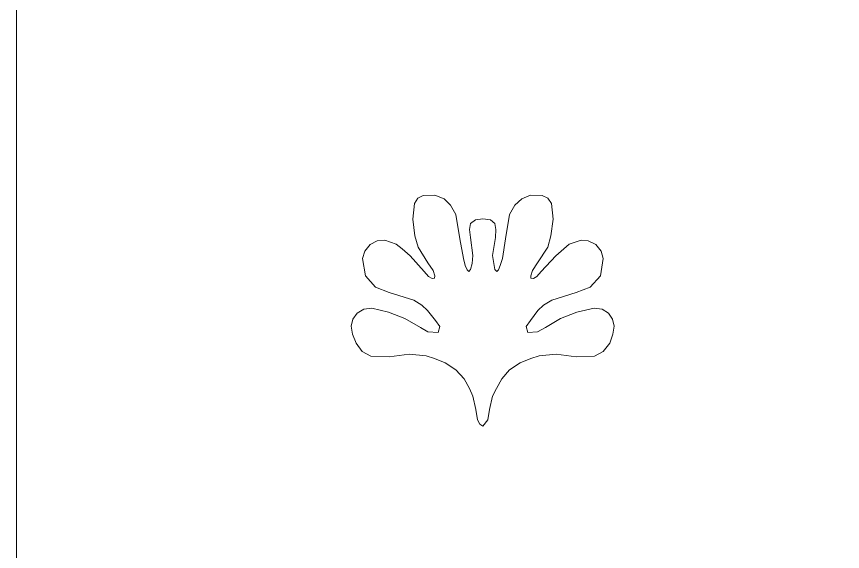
# Model space of a CAD drawing. Header units: centimetres. Extents: x -9.4 to 9.3, y -6 to 11.1.
# Drawn here: x -9.41 to -4.938, y -0.319 to 2.579 of the extents above; entities that cross this region are included whole.
import ezdxf

# ---------------------------------------------------------------- set-up
doc = ezdxf.new("R2010")
doc.units = ezdxf.units.CM
doc.header["$MEASUREMENT"] = 0

msp = doc.modelspace()

# ---------------------------------------------------------------- linework, layer by layer
at = {"lineweight": 9}
for points, knots in [([(-9.4097, -5.99235), (-9.4097, -5.99235), (-9.4097, 11.14986), (-9.4097, 11.14986), (-9.4097, 11.14986), (-9.4097, 11.14986), (-0.46596, 11.14986), (-0.46596, 11.14986), (-0.46596, 11.14986), (-0.46596, 11.14986), (-0.46596, -5.99235), (-0.46596, -5.99235), (-0.46596, -5.99235), (-0.46596, -5.99235), (-9.4097, -5.99235), (-9.4097, -5.99235)], [0, 0, 0, 0, 0.2, 0.2, 0.2, 0.2, 0.4, 0.4, 0.4, 0.4, 0.6, 0.6, 0.6, 0.6, 1, 1, 1, 1]), ([(-6.88441, 0.35903), (-6.88441, 0.35903), (-6.85814, 0.39405), (-6.85814, 0.39405), (-6.85814, 0.39405), (-6.85814, 0.39405), (-6.84934, 0.44956), (-6.84934, 0.44956), (-6.84934, 0.44956), (-6.84934, 0.44956), (-6.83183, 0.52258), (-6.83183, 0.52258), (-6.83183, 0.52258), (-6.83183, 0.52258), (-6.81139, 0.56347), (-6.81139, 0.56347), (-6.81139, 0.56347), (-6.81139, 0.56347), (-6.78219, 0.61605), (-6.78219, 0.61605), (-6.78219, 0.61605), (-6.78219, 0.61605), (-6.7413, 0.66569), (-6.7413, 0.66569), (-6.7413, 0.66569), (-6.7413, 0.66569), (-6.6829, 0.70365), (-6.6829, 0.70365), (-6.6829, 0.70365), (-6.6829, 0.70365), (-6.6245, 0.72702), (-6.6245, 0.72702), (-6.6245, 0.72702), (-6.6245, 0.72702), (-6.58068, 0.7416), (-6.58068, 0.7416), (-6.58068, 0.7416), (-6.58068, 0.7416), (-6.48726, 0.7504), (-6.48726, 0.7504), (-6.48726, 0.7504), (-6.48726, 0.7504), (-6.37921, 0.73578), (-6.37921, 0.73578), (-6.37921, 0.73578), (-6.37921, 0.73578), (-6.27992, 0.73871), (-6.27992, 0.73871), (-6.27992, 0.73871), (-6.27992, 0.73871), (-6.23317, 0.76498), (-6.23317, 0.76498), (-6.23317, 0.76498), (-6.23317, 0.76498), (-6.19815, 0.8088), (-6.19815, 0.8088), (-6.19815, 0.8088), (-6.19815, 0.8088), (-6.18059, 0.85845), (-6.18059, 0.85845), (-6.18059, 0.85845), (-6.18059, 0.85845), (-6.17477, 0.90227), (-6.17477, 0.90227), (-6.17477, 0.90227), (-6.17477, 0.90227), (-6.18352, 0.94022), (-6.18352, 0.94022), (-6.18352, 0.94022), (-6.18352, 0.94022), (-6.20397, 0.97236), (-6.20397, 0.97236), (-6.20397, 0.97236), (-6.20397, 0.97236), (-6.23903, 0.9928), (-6.23903, 0.9928), (-6.23903, 0.9928), (-6.23903, 0.9928), (-6.28281, 0.99866), (-6.28281, 0.99866), (-6.28281, 0.99866), (-6.28281, 0.99866), (-6.37628, 0.97822), (-6.37628, 0.97822), (-6.37628, 0.97822), (-6.37628, 0.97822), (-6.46388, 0.94315), (-6.46388, 0.94315), (-6.46388, 0.94315), (-6.46388, 0.94315), (-6.54566, 0.89351), (-6.54566, 0.89351), (-6.54566, 0.89351), (-6.54566, 0.89351), (-6.58947, 0.87014), (-6.58947, 0.87014), (-6.58947, 0.87014), (-6.58947, 0.87014), (-6.64201, 0.8672), (-6.64201, 0.8672), (-6.64201, 0.8672), (-6.64201, 0.8672), (-6.65077, 0.89933), (-6.65077, 0.89933), (-6.65077, 0.89933), (-6.65077, 0.89933), (-6.62743, 0.93147), (-6.62743, 0.93147), (-6.62743, 0.93147), (-6.62743, 0.93147), (-6.58654, 0.98698), (-6.58654, 0.98698), (-6.58654, 0.98698), (-6.58654, 0.98698), (-6.55735, 1.01618), (-6.55735, 1.01618), (-6.55735, 1.01618), (-6.55735, 1.01618), (-6.51059, 1.04244), (-6.51059, 1.04244), (-6.51059, 1.04244), (-6.51059, 1.04244), (-6.37921, 1.08333), (-6.37921, 1.08333), (-6.37921, 1.08333), (-6.37921, 1.08333), (-6.30326, 1.11257), (-6.30326, 1.11257), (-6.30326, 1.11257), (-6.30326, 1.11257), (-6.24779, 1.17391), (-6.24779, 1.17391), (-6.24779, 1.17391), (-6.24779, 1.17391), (-6.23317, 1.26733), (-6.23317, 1.26733), (-6.23317, 1.26733), (-6.23317, 1.26733), (-6.24486, 1.30826), (-6.24486, 1.30826), (-6.24486, 1.30826), (-6.24486, 1.30826), (-6.27406, 1.34328), (-6.27406, 1.34328), (-6.27406, 1.34328), (-6.27406, 1.34328), (-6.31495, 1.36373), (-6.31495, 1.36373), (-6.31495, 1.36373), (-6.31495, 1.36373), (-6.3529, 1.36666), (-6.3529, 1.36666), (-6.3529, 1.36666), (-6.3529, 1.36666), (-6.41717, 1.34622), (-6.41717, 1.34622), (-6.41717, 1.34622), (-6.41717, 1.34622), (-6.44637, 1.3199), (-6.44637, 1.3199), (-6.44637, 1.3199), (-6.44637, 1.3199), (-6.49015, 1.28195), (-6.49015, 1.28195), (-6.49015, 1.28195), (-6.49015, 1.28195), (-6.56903, 1.19724), (-6.56903, 1.19724), (-6.56903, 1.19724), (-6.56903, 1.19724), (-6.59237, 1.17097), (-6.59237, 1.17097), (-6.59237, 1.17097), (-6.59237, 1.17097), (-6.60988, 1.15928), (-6.60988, 1.15928), (-6.60988, 1.15928), (-6.60988, 1.15928), (-6.6245, 1.16222), (-6.6245, 1.16222), (-6.6245, 1.16222), (-6.6245, 1.16222), (-6.6245, 1.17391), (-6.6245, 1.17391), (-6.6245, 1.17391), (-6.6245, 1.17391), (-6.61575, 1.20311), (-6.61575, 1.20311), (-6.61575, 1.20311), (-6.61575, 1.20311), (-6.58947, 1.244), (-6.58947, 1.244), (-6.58947, 1.244), (-6.58947, 1.244), (-6.53396, 1.3287), (-6.53396, 1.3287), (-6.53396, 1.3287), (-6.53396, 1.3287), (-6.51646, 1.39004), (-6.51646, 1.39004), (-6.51646, 1.39004), (-6.51646, 1.39004), (-6.50477, 1.48057), (-6.50477, 1.48057), (-6.50477, 1.48057), (-6.50477, 1.48057), (-6.51352, 1.56528), (-6.51352, 1.56528), (-6.51352, 1.56528), (-6.51352, 1.56528), (-6.53396, 1.59448), (-6.53396, 1.59448), (-6.53396, 1.59448), (-6.53396, 1.59448), (-6.56317, 1.60906), (-6.56317, 1.60906), (-6.56317, 1.60906), (-6.56317, 1.60906), (-6.62743, 1.61199), (-6.62743, 1.61199), (-6.62743, 1.61199), (-6.62743, 1.61199), (-6.67415, 1.59155), (-6.67415, 1.59155), (-6.67415, 1.59155), (-6.67415, 1.59155), (-6.7121, 1.55648), (-6.7121, 1.55648), (-6.7121, 1.55648), (-6.7121, 1.55648), (-6.7413, 1.50684), (-6.7413, 1.50684), (-6.7413, 1.50684), (-6.7413, 1.50684), (-6.76174, 1.37542), (-6.76174, 1.37542), (-6.76174, 1.37542), (-6.76174, 1.37542), (-6.7793, 1.26733), (-6.7793, 1.26733), (-6.7793, 1.26733), (-6.7793, 1.26733), (-6.79094, 1.22937), (-6.79094, 1.22937), (-6.79094, 1.22937), (-6.79094, 1.22937), (-6.7997, 1.206), (-6.7997, 1.206), (-6.7997, 1.206), (-6.7997, 1.206), (-6.8085, 1.19724), (-6.8085, 1.19724), (-6.8085, 1.19724), (-6.8085, 1.19724), (-6.82014, 1.20893), (-6.82014, 1.20893), (-6.82014, 1.20893), (-6.82014, 1.20893), (-6.82601, 1.24106), (-6.82601, 1.24106), (-6.82601, 1.24106), (-6.82601, 1.24106), (-6.83183, 1.28488), (-6.83183, 1.28488), (-6.83183, 1.28488), (-6.83183, 1.28488), (-6.81725, 1.38124), (-6.81725, 1.38124), (-6.81725, 1.38124), (-6.81725, 1.38124), (-6.81432, 1.42506), (-6.81432, 1.42506), (-6.81432, 1.42506), (-6.81432, 1.42506), (-6.82014, 1.45719), (-6.82014, 1.45719), (-6.82014, 1.45719), (-6.82014, 1.45719), (-6.84352, 1.47764), (-6.84352, 1.47764), (-6.84352, 1.47764), (-6.84352, 1.47764), (-6.88441, 1.4835), (-6.88441, 1.4835), (-6.88441, 1.4835), (-6.88441, 1.4835), (-6.9253, 1.47764), (-6.9253, 1.47764), (-6.9253, 1.47764), (-6.9253, 1.47764), (-6.95156, 1.45719), (-6.95156, 1.45719), (-6.95156, 1.45719), (-6.95156, 1.45719), (-6.95743, 1.42506), (-6.95743, 1.42506), (-6.95743, 1.42506), (-6.95743, 1.42506), (-6.95156, 1.38124), (-6.95156, 1.38124), (-6.95156, 1.38124), (-6.95156, 1.38124), (-6.93987, 1.28488), (-6.93987, 1.28488), (-6.93987, 1.28488), (-6.93987, 1.28488), (-6.94281, 1.24106), (-6.94281, 1.24106), (-6.94281, 1.24106), (-6.94281, 1.24106), (-6.95156, 1.20893), (-6.95156, 1.20893), (-6.95156, 1.20893), (-6.95156, 1.20893), (-6.96032, 1.19724), (-6.96032, 1.19724), (-6.96032, 1.19724), (-6.96032, 1.19724), (-6.96907, 1.206), (-6.96907, 1.206), (-6.96907, 1.206), (-6.96907, 1.206), (-6.98076, 1.22937), (-6.98076, 1.22937), (-6.98076, 1.22937), (-6.98076, 1.22937), (-6.98952, 1.26733), (-6.98952, 1.26733), (-6.98952, 1.26733), (-6.98952, 1.26733), (-7.00996, 1.37542), (-7.00996, 1.37542), (-7.00996, 1.37542), (-7.00996, 1.37542), (-7.03041, 1.50684), (-7.03041, 1.50684), (-7.03041, 1.50684), (-7.03041, 1.50684), (-7.05961, 1.55648), (-7.05961, 1.55648), (-7.05961, 1.55648), (-7.05961, 1.55648), (-7.09467, 1.59155), (-7.09467, 1.59155), (-7.09467, 1.59155), (-7.09467, 1.59155), (-7.14432, 1.61199), (-7.14432, 1.61199), (-7.14432, 1.61199), (-7.14432, 1.61199), (-7.20858, 1.60906), (-7.20858, 1.60906), (-7.20858, 1.60906), (-7.20858, 1.60906), (-7.23778, 1.59448), (-7.23778, 1.59448), (-7.23778, 1.59448), (-7.23778, 1.59448), (-7.25529, 1.56528), (-7.25529, 1.56528), (-7.25529, 1.56528), (-7.25529, 1.56528), (-7.26405, 1.48057), (-7.26405, 1.48057), (-7.26405, 1.48057), (-7.26405, 1.48057), (-7.25236, 1.39004), (-7.25236, 1.39004), (-7.25236, 1.39004), (-7.25236, 1.39004), (-7.23485, 1.3287), (-7.23485, 1.3287), (-7.23485, 1.3287), (-7.23485, 1.3287), (-7.18227, 1.244), (-7.18227, 1.244), (-7.18227, 1.244), (-7.18227, 1.244), (-7.15307, 1.20311), (-7.15307, 1.20311), (-7.15307, 1.20311), (-7.15307, 1.20311), (-7.14432, 1.17391), (-7.14432, 1.17391), (-7.14432, 1.17391), (-7.14432, 1.17391), (-7.14725, 1.16222), (-7.14725, 1.16222), (-7.14725, 1.16222), (-7.14725, 1.16222), (-7.1589, 1.15928), (-7.1589, 1.15928), (-7.1589, 1.15928), (-7.1589, 1.15928), (-7.17934, 1.17097), (-7.17934, 1.17097), (-7.17934, 1.17097), (-7.17934, 1.17097), (-7.20272, 1.19724), (-7.20272, 1.19724), (-7.20272, 1.19724), (-7.20272, 1.19724), (-7.27863, 1.28195), (-7.27863, 1.28195), (-7.27863, 1.28195), (-7.27863, 1.28195), (-7.32245, 1.3199), (-7.32245, 1.3199), (-7.32245, 1.3199), (-7.32245, 1.3199), (-7.35458, 1.34622), (-7.35458, 1.34622), (-7.35458, 1.34622), (-7.35458, 1.34622), (-7.41591, 1.36666), (-7.41591, 1.36666), (-7.41591, 1.36666), (-7.41591, 1.36666), (-7.4568, 1.36373), (-7.4568, 1.36373), (-7.4568, 1.36373), (-7.4568, 1.36373), (-7.49476, 1.34328), (-7.49476, 1.34328), (-7.49476, 1.34328), (-7.49476, 1.34328), (-7.52396, 1.30826), (-7.52396, 1.30826), (-7.52396, 1.30826), (-7.52396, 1.30826), (-7.53565, 1.26733), (-7.53565, 1.26733), (-7.53565, 1.26733), (-7.53565, 1.26733), (-7.52103, 1.17391), (-7.52103, 1.17391), (-7.52103, 1.17391), (-7.52103, 1.17391), (-7.46556, 1.11257), (-7.46556, 1.11257), (-7.46556, 1.11257), (-7.46556, 1.11257), (-7.39254, 1.08333), (-7.39254, 1.08333), (-7.39254, 1.08333), (-7.39254, 1.08333), (-7.25823, 1.04244), (-7.25823, 1.04244), (-7.25823, 1.04244), (-7.25823, 1.04244), (-7.21441, 1.01618), (-7.21441, 1.01618), (-7.21441, 1.01618), (-7.21441, 1.01618), (-7.18521, 0.98698), (-7.18521, 0.98698), (-7.18521, 0.98698), (-7.18521, 0.98698), (-7.14138, 0.93147), (-7.14138, 0.93147), (-7.14138, 0.93147), (-7.14138, 0.93147), (-7.11805, 0.89933), (-7.11805, 0.89933), (-7.11805, 0.89933), (-7.11805, 0.89933), (-7.12681, 0.8672), (-7.12681, 0.8672), (-7.12681, 0.8672), (-7.12681, 0.8672), (-7.18227, 0.87014), (-7.18227, 0.87014), (-7.18227, 0.87014), (-7.18227, 0.87014), (-7.22316, 0.89351), (-7.22316, 0.89351), (-7.22316, 0.89351), (-7.22316, 0.89351), (-7.30787, 0.94315), (-7.30787, 0.94315), (-7.30787, 0.94315), (-7.30787, 0.94315), (-7.39547, 0.97822), (-7.39547, 0.97822), (-7.39547, 0.97822), (-7.39547, 0.97822), (-7.486, 0.99866), (-7.486, 0.99866), (-7.486, 0.99866), (-7.486, 0.99866), (-7.52978, 0.9928), (-7.52978, 0.9928), (-7.52978, 0.9928), (-7.52978, 0.9928), (-7.56485, 0.97236), (-7.56485, 0.97236), (-7.56485, 0.97236), (-7.56485, 0.97236), (-7.58818, 0.94022), (-7.58818, 0.94022), (-7.58818, 0.94022), (-7.58818, 0.94022), (-7.59698, 0.90227), (-7.59698, 0.90227), (-7.59698, 0.90227), (-7.59698, 0.90227), (-7.59111, 0.85845), (-7.59111, 0.85845), (-7.59111, 0.85845), (-7.59111, 0.85845), (-7.57067, 0.8088), (-7.57067, 0.8088), (-7.57067, 0.8088), (-7.57067, 0.8088), (-7.53854, 0.76498), (-7.53854, 0.76498), (-7.53854, 0.76498), (-7.53854, 0.76498), (-7.49183, 0.73871), (-7.49183, 0.73871), (-7.49183, 0.73871), (-7.49183, 0.73871), (-7.39254, 0.73578), (-7.39254, 0.73578), (-7.39254, 0.73578), (-7.39254, 0.73578), (-7.2845, 0.7504), (-7.2845, 0.7504), (-7.2845, 0.7504), (-7.2845, 0.7504), (-7.19103, 0.7416), (-7.19103, 0.7416), (-7.19103, 0.7416), (-7.19103, 0.7416), (-7.14725, 0.72702), (-7.14725, 0.72702), (-7.14725, 0.72702), (-7.14725, 0.72702), (-7.08885, 0.70365), (-7.08885, 0.70365), (-7.08885, 0.70365), (-7.08885, 0.70365), (-7.03041, 0.66569), (-7.03041, 0.66569), (-7.03041, 0.66569), (-7.03041, 0.66569), (-6.98663, 0.61605), (-6.98663, 0.61605), (-6.98663, 0.61605), (-6.98663, 0.61605), (-6.95743, 0.56347), (-6.95743, 0.56347), (-6.95743, 0.56347), (-6.95743, 0.56347), (-6.93987, 0.52258), (-6.93987, 0.52258), (-6.93987, 0.52258), (-6.93987, 0.52258), (-6.92237, 0.44956), (-6.92237, 0.44956), (-6.92237, 0.44956), (-6.92237, 0.44956), (-6.91361, 0.39405), (-6.91361, 0.39405), (-6.91361, 0.39405), (-6.91361, 0.39405), (-6.90192, 0.37067), (-6.90192, 0.37067), (-6.90192, 0.37067), (-6.90192, 0.37067), (-6.88441, 0.35903), (-6.88441, 0.35903)], [0, 0, 0, 0, 0.0069444, 0.0069444, 0.0069444, 0.0069444, 0.0138889, 0.0138889, 0.0138889, 0.0138889, 0.0208333, 0.0208333, 0.0208333, 0.0208333, 0.0277778, 0.0277778, 0.0277778, 0.0277778, 0.0347222, 0.0347222, 0.0347222, 0.0347222, 0.0416667, 0.0416667, 0.0416667, 0.0416667, 0.0486111, 0.0486111, 0.0486111, 0.0486111, 0.0555556, 0.0555556, 0.0555556, 0.0555556, 0.0625, 0.0625, 0.0625, 0.0625, 0.0694444, 0.0694444, 0.0694444, 0.0694444, 0.0763889, 0.0763889, 0.0763889, 0.0763889, 0.0833333, 0.0833333, 0.0833333, 0.0833333, 0.0902778, 0.0902778, 0.0902778, 0.0902778, 0.0972222, 0.0972222, 0.0972222, 0.0972222, 0.1041667, 0.1041667, 0.1041667, 0.1041667, 0.1111111, 0.1111111, 0.1111111, 0.1111111, 0.1180556, 0.1180556, 0.1180556, 0.1180556, 0.125, 0.125, 0.125, 0.125, 0.1319444, 0.1319444, 0.1319444, 0.1319444, 0.1388889, 0.1388889, 0.1388889, 0.1388889, 0.1458333, 0.1458333, 0.1458333, 0.1458333, 0.1527778, 0.1527778, 0.1527778, 0.1527778, 0.1597222, 0.1597222, 0.1597222, 0.1597222, 0.1666667, 0.1666667, 0.1666667, 0.1666667, 0.1736111, 0.1736111, 0.1736111, 0.1736111, 0.1805556, 0.1805556, 0.1805556, 0.1805556, 0.1875, 0.1875, 0.1875, 0.1875, 0.1944444, 0.1944444, 0.1944444, 0.1944444, 0.2013889, 0.2013889, 0.2013889, 0.2013889, 0.2083333, 0.2083333, 0.2083333, 0.2083333, 0.2152778, 0.2152778, 0.2152778, 0.2152778, 0.2222222, 0.2222222, 0.2222222, 0.2222222, 0.2291667, 0.2291667, 0.2291667, 0.2291667, 0.2361111, 0.2361111, 0.2361111, 0.2361111, 0.2430556, 0.2430556, 0.2430556, 0.2430556, 0.25, 0.25, 0.25, 0.25, 0.2569444, 0.2569444, 0.2569444, 0.2569444, 0.2638889, 0.2638889, 0.2638889, 0.2638889, 0.2708333, 0.2708333, 0.2708333, 0.2708333, 0.2777778, 0.2777778, 0.2777778, 0.2777778, 0.2847222, 0.2847222, 0.2847222, 0.2847222, 0.2916667, 0.2916667, 0.2916667, 0.2916667, 0.2986111, 0.2986111, 0.2986111, 0.2986111, 0.3055556, 0.3055556, 0.3055556, 0.3055556, 0.3125, 0.3125, 0.3125, 0.3125, 0.3194444, 0.3194444, 0.3194444, 0.3194444, 0.3263889, 0.3263889, 0.3263889, 0.3263889, 0.3333333, 0.3333333, 0.3333333, 0.3333333, 0.3402778, 0.3402778, 0.3402778, 0.3402778, 0.3472222, 0.3472222, 0.3472222, 0.3472222, 0.3541667, 0.3541667, 0.3541667, 0.3541667, 0.3611111, 0.3611111, 0.3611111, 0.3611111, 0.3680556, 0.3680556, 0.3680556, 0.3680556, 0.375, 0.375, 0.375, 0.375, 0.3819444, 0.3819444, 0.3819444, 0.3819444, 0.3888889, 0.3888889, 0.3888889, 0.3888889, 0.3958333, 0.3958333, 0.3958333, 0.3958333, 0.4027778, 0.4027778, 0.4027778, 0.4027778, 0.4097222, 0.4097222, 0.4097222, 0.4097222, 0.4166667, 0.4166667, 0.4166667, 0.4166667, 0.4236111, 0.4236111, 0.4236111, 0.4236111, 0.4305556, 0.4305556, 0.4305556, 0.4305556, 0.4375, 0.4375, 0.4375, 0.4375, 0.4444444, 0.4444444, 0.4444444, 0.4444444, 0.4513889, 0.4513889, 0.4513889, 0.4513889, 0.4583333, 0.4583333, 0.4583333, 0.4583333, 0.4652778, 0.4652778, 0.4652778, 0.4652778, 0.4722222, 0.4722222, 0.4722222, 0.4722222, 0.4791667, 0.4791667, 0.4791667, 0.4791667, 0.4861111, 0.4861111, 0.4861111, 0.4861111, 0.4930556, 0.4930556, 0.4930556, 0.4930556, 0.5, 0.5, 0.5, 0.5, 0.5069444, 0.5069444, 0.5069444, 0.5069444, 0.5138889, 0.5138889, 0.5138889, 0.5138889, 0.5208333, 0.5208333, 0.5208333, 0.5208333, 0.5277778, 0.5277778, 0.5277778, 0.5277778, 0.5347222, 0.5347222, 0.5347222, 0.5347222, 0.5416667, 0.5416667, 0.5416667, 0.5416667, 0.5486111, 0.5486111, 0.5486111, 0.5486111, 0.5555556, 0.5555556, 0.5555556, 0.5555556, 0.5625, 0.5625, 0.5625, 0.5625, 0.5694444, 0.5694444, 0.5694444, 0.5694444, 0.5763889, 0.5763889, 0.5763889, 0.5763889, 0.5833333, 0.5833333, 0.5833333, 0.5833333, 0.5902778, 0.5902778, 0.5902778, 0.5902778, 0.5972222, 0.5972222, 0.5972222, 0.5972222, 0.6041667, 0.6041667, 0.6041667, 0.6041667, 0.6111111, 0.6111111, 0.6111111, 0.6111111, 0.6180556, 0.6180556, 0.6180556, 0.6180556, 0.625, 0.625, 0.625, 0.625, 0.6319444, 0.6319444, 0.6319444, 0.6319444, 0.6388889, 0.6388889, 0.6388889, 0.6388889, 0.6458333, 0.6458333, 0.6458333, 0.6458333, 0.6527778, 0.6527778, 0.6527778, 0.6527778, 0.6597222, 0.6597222, 0.6597222, 0.6597222, 0.6666667, 0.6666667, 0.6666667, 0.6666667, 0.6736111, 0.6736111, 0.6736111, 0.6736111, 0.6805556, 0.6805556, 0.6805556, 0.6805556, 0.6875, 0.6875, 0.6875, 0.6875, 0.6944444, 0.6944444, 0.6944444, 0.6944444, 0.7013889, 0.7013889, 0.7013889, 0.7013889, 0.7083333, 0.7083333, 0.7083333, 0.7083333, 0.7152778, 0.7152778, 0.7152778, 0.7152778, 0.7222222, 0.7222222, 0.7222222, 0.7222222, 0.7291667, 0.7291667, 0.7291667, 0.7291667, 0.7361111, 0.7361111, 0.7361111, 0.7361111, 0.7430556, 0.7430556, 0.7430556, 0.7430556, 0.75, 0.75, 0.75, 0.75, 0.7569444, 0.7569444, 0.7569444, 0.7569444, 0.7638889, 0.7638889, 0.7638889, 0.7638889, 0.7708333, 0.7708333, 0.7708333, 0.7708333, 0.7777778, 0.7777778, 0.7777778, 0.7777778, 0.7847222, 0.7847222, 0.7847222, 0.7847222, 0.7916667, 0.7916667, 0.7916667, 0.7916667, 0.7986111, 0.7986111, 0.7986111, 0.7986111, 0.8055556, 0.8055556, 0.8055556, 0.8055556, 0.8125, 0.8125, 0.8125, 0.8125, 0.8194444, 0.8194444, 0.8194444, 0.8194444, 0.8263889, 0.8263889, 0.8263889, 0.8263889, 0.8333333, 0.8333333, 0.8333333, 0.8333333, 0.8402778, 0.8402778, 0.8402778, 0.8402778, 0.8472222, 0.8472222, 0.8472222, 0.8472222, 0.8541667, 0.8541667, 0.8541667, 0.8541667, 0.8611111, 0.8611111, 0.8611111, 0.8611111, 0.8680556, 0.8680556, 0.8680556, 0.8680556, 0.875, 0.875, 0.875, 0.875, 0.8819444, 0.8819444, 0.8819444, 0.8819444, 0.8888889, 0.8888889, 0.8888889, 0.8888889, 0.8958333, 0.8958333, 0.8958333, 0.8958333, 0.9027778, 0.9027778, 0.9027778, 0.9027778, 0.9097222, 0.9097222, 0.9097222, 0.9097222, 0.9166667, 0.9166667, 0.9166667, 0.9166667, 0.9236111, 0.9236111, 0.9236111, 0.9236111, 0.9305556, 0.9305556, 0.9305556, 0.9305556, 0.9375, 0.9375, 0.9375, 0.9375, 0.9444444, 0.9444444, 0.9444444, 0.9444444, 0.9513889, 0.9513889, 0.9513889, 0.9513889, 0.9583333, 0.9583333, 0.9583333, 0.9583333, 0.9652778, 0.9652778, 0.9652778, 0.9652778, 0.9722222, 0.9722222, 0.9722222, 0.9722222, 0.9791667, 0.9791667, 0.9791667, 0.9791667, 0.9861111, 0.9861111, 0.9861111, 0.9861111, 1, 1, 1, 1])]:
    msp.add_open_spline(points, degree=3, knots=knots, dxfattribs=at)

doc.saveas('drawing.dxf')
